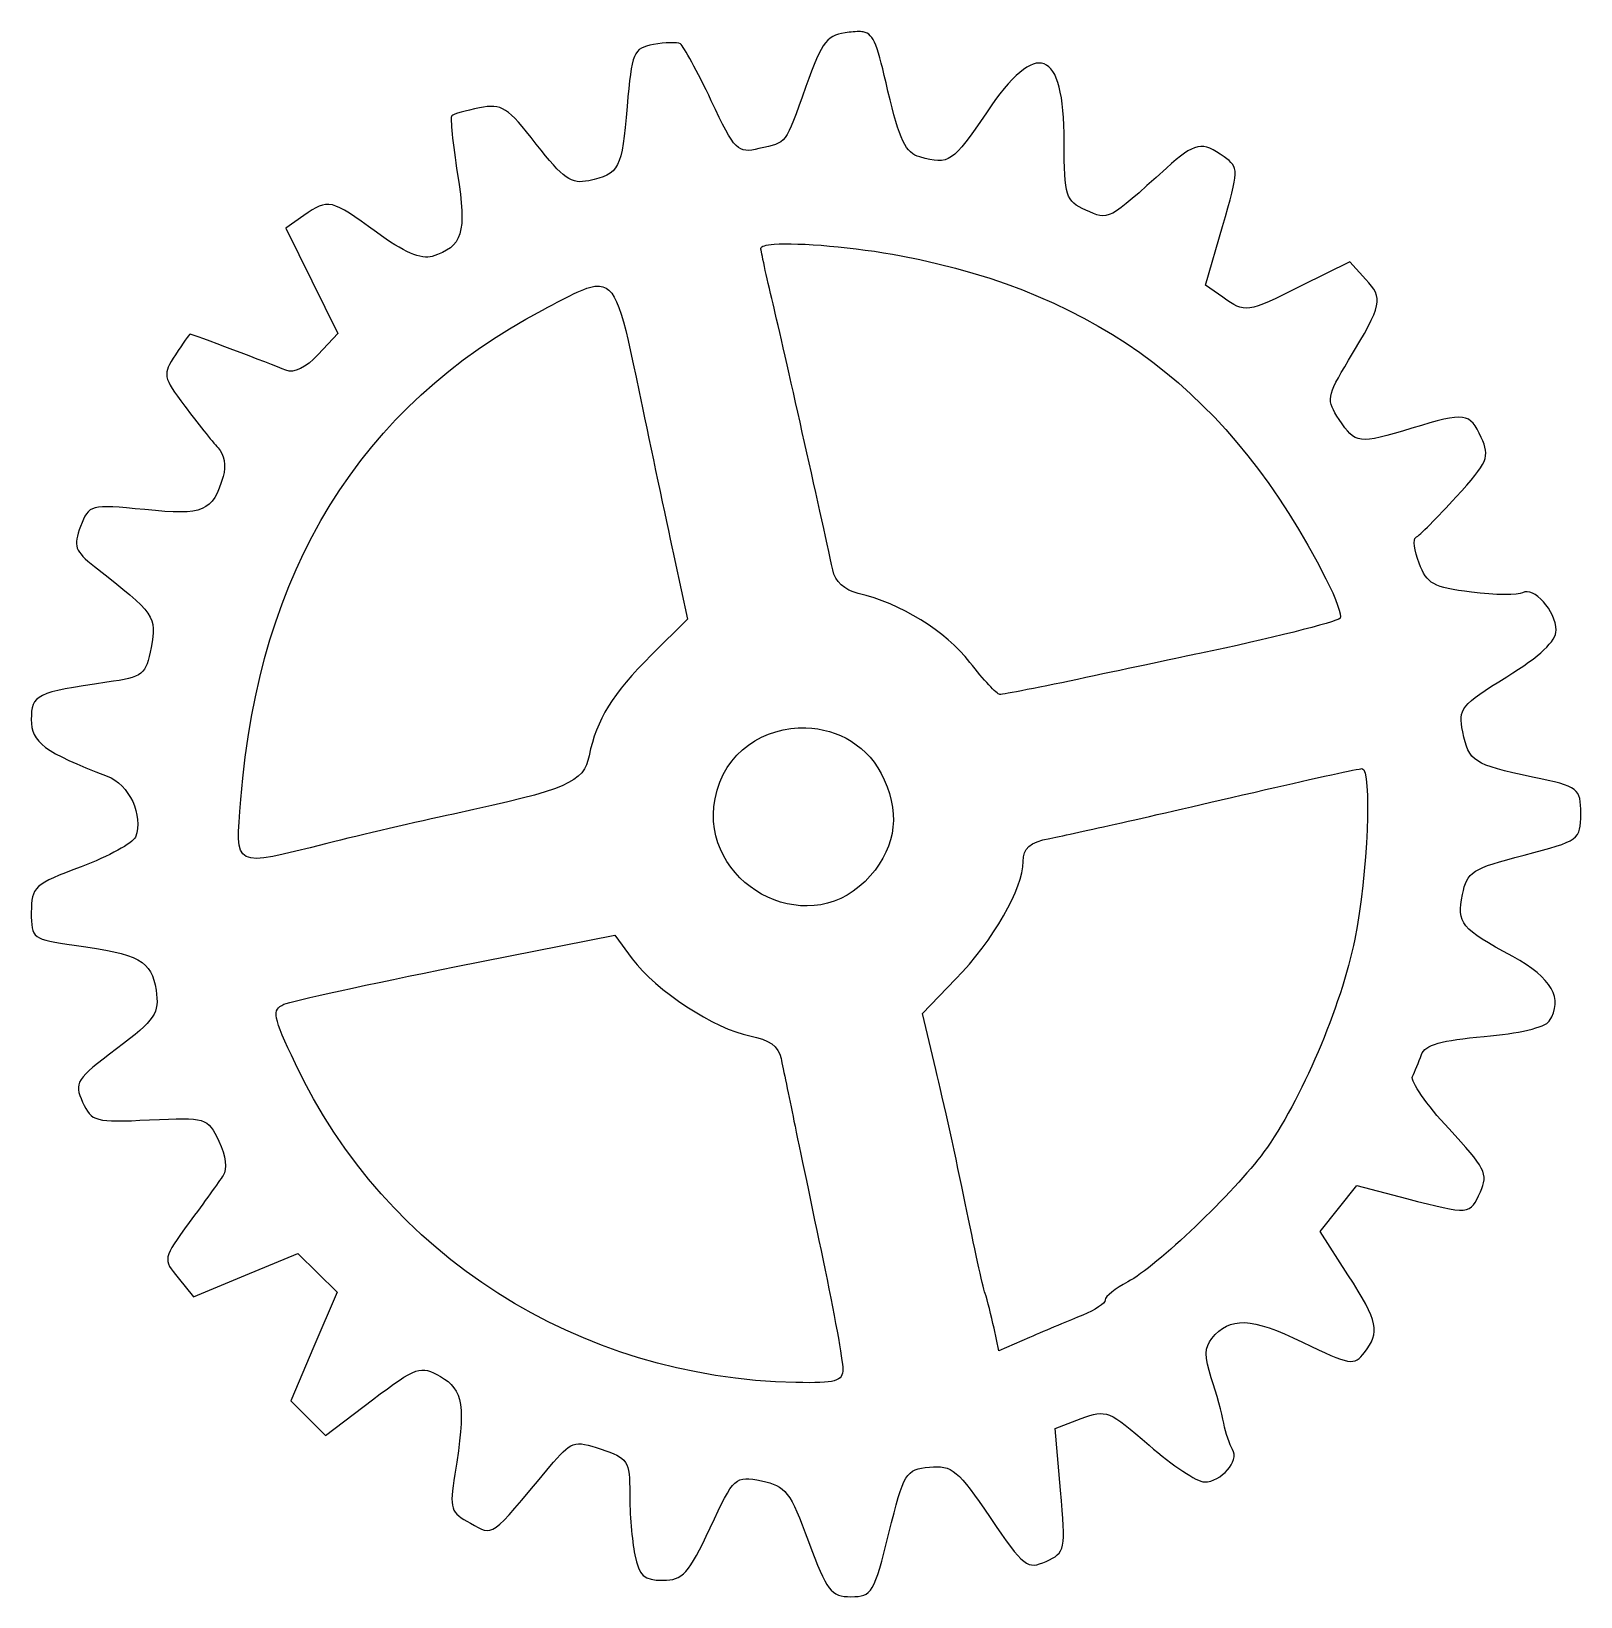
# Model space of a CAD drawing. Extents: x 105.5 to 121.5, y 195.6 to 211.8.
import ezdxf

# ---------------------------------------------------------------- set-up
doc = ezdxf.new("R2010")
doc.units = 0
doc.layers.add('Layer_1', color=7, linetype='CONTINUOUS')

msp = doc.modelspace()

# ---------------------------------------------------------------- linework, layer by layer
at = {"layer": 'Layer_1', "color": 7}
for points in [[(114.093295, 211.771093), (114.093295, 211.771093)], [(108.315455, 209.876016), (108.129697, 209.745928), (108.398138, 209.200777), (108.667132, 208.656175), (108.463182, 208.439547)], [(117.805177, 209.031003), (117.626034, 209.156129), (117.802423, 209.760813)], [(113.172215, 209.578909), (113.172215, 209.578909)], [(119.283536, 209.215108), (119.11707, 209.397562), (118.620977, 209.151718)], [(111.366983, 209.146757), (111.366983, 209.146757)], [(112.146402, 206.311857), (112.276489, 205.707726), (111.905519, 205.33841)], [(113.500738, 204.5849), (113.500738, 204.5849)], [(119.243297, 204.164324), (119.243297, 204.164324)], [(109.888624, 202.119313), (111.525733, 202.445082), (111.525733, 202.445082)], [(111.525733, 202.445082), (111.707634, 202.198688)], [(114.842397, 201.057675), (114.70349, 201.634244), (115.046895, 201.989228)], [(119.098881, 198.936597), (118.812248, 199.384735), (119.000764, 199.621206), (119.18928, 199.857677), (119.701908, 199.724835)], [(107.015689, 198.904627), (107.174992, 198.707842), (107.713529, 198.931636), (108.252065, 199.15543), (108.454912, 198.956993), (108.65776, 198.759105), (108.419084, 198.197418), (108.180409, 197.636281), (108.359552, 197.457135), (108.538145, 197.278542), (109.023215, 197.644547)], [(115.810329, 198.28947), (115.494483, 198.152217), (115.44322, 198.385381)], [(116.131137, 196.71134), (116.075466, 197.350751), (116.344457, 197.452173)]]:
    msp.add_lwpolyline(points, dxfattribs=at)
for points in [[(113.946119, 211.767785), (113.719071, 211.744711), (113.673376, 211.686929), (113.500188, 211.207202)], [(114.093295, 211.771093), (114.05539, 211.778078), (114.008479, 211.774121), (113.946119, 211.767785)], [(114.347955, 211.160898), (114.237812, 211.628596), (114.207008, 211.750141), (114.093295, 211.771093)], [(111.924812, 211.641559), (111.717918, 211.602008), (111.701174, 211.562282), (111.654167, 211.001597)], [(112.20428, 211.647621), (112.172016, 211.667574), (112.046204, 211.664757), (111.924812, 211.641559)], [(112.522881, 211.061129), (112.379935, 211.363677), (112.236546, 211.627668), (112.20428, 211.647621)], [(116.168068, 210.637796), (116.168068, 211.607201), (115.884889, 211.712933), (115.363845, 210.937657)], [(113.500188, 211.207202), (113.277447, 210.590233), (113.313972, 210.638374), (113.015118, 210.566687)], [(114.676479, 210.480147), (114.533274, 210.51858), (114.466796, 210.65625), (114.347955, 211.160898)], [(110.129506, 210.987266), (109.988466, 210.959058), (109.859199, 210.922011), (109.842323, 210.905134)], [(110.715998, 210.613542), (110.417991, 210.997282), (110.361047, 211.033573), (110.129506, 210.987266)], [(111.654167, 211.001597), (111.599816, 210.353296), (111.574747, 210.305702), (111.257292, 210.235409)], [(113.015118, 210.566687), (112.796376, 210.514216), (112.767672, 210.543031), (112.522881, 211.061129)], [(109.842323, 210.905134), (109.825446, 210.888257), (109.85233, 210.617775), (109.902405, 210.304311)], [(115.363845, 210.937657), (115.015936, 210.419994), (114.982885, 210.39791), (114.676479, 210.480147)], [(116.390759, 209.931687), (116.180616, 210.027439), (116.168068, 210.067236), (116.168068, 210.637796)], [(117.819509, 210.482353), (117.595907, 210.645856), (117.51601, 210.629981), (117.223647, 210.365494)], [(111.257292, 210.235409), (111.079308, 210.196), (110.993527, 210.256166), (110.715998, 210.613542)], [(117.802423, 209.760813), (117.974813, 210.351772), (117.975377, 210.368381), (117.819509, 210.482353)], [(117.223647, 210.365494), (116.615224, 209.815087), (116.629925, 209.822715), (116.390759, 209.931687)], [(109.902405, 210.304311), (109.999676, 209.695436), (109.95616, 209.553018), (109.640026, 209.452683)], [(109.064558, 209.703485), (108.595747, 210.047627), (108.569419, 210.053901), (108.315455, 209.876016)], [(109.640026, 209.452683), (109.530128, 209.417803), (109.342188, 209.499687), (109.064558, 209.703485)], [(113.035512, 209.536466), (113.035512, 209.558553), (113.086382, 209.572446), (113.172215, 209.578909)], [(113.160638, 208.965409), (113.091917, 209.254379), (113.035512, 209.511122), (113.035512, 209.536466)], [(113.172215, 209.578909), (113.429706, 209.598306), (114.004649, 209.55115), (114.484658, 209.459298)], [(114.484658, 209.459298), (116.540328, 209.065937), (117.898469, 208.033441), (118.87123, 206.124444)], [(119.105494, 208.381119), (119.456951, 208.967751), (119.46651, 209.014854), (119.283536, 209.215108)], [(110.781042, 208.899812), (111.071801, 209.052762), (111.246288, 209.155553), (111.366983, 209.146757)], [(111.366983, 209.146757), (111.568143, 209.132101), (111.620052, 208.807551), (111.812366, 207.889437)], [(118.620977, 209.151718), (118.046133, 208.86651), (118.041101, 208.865756), (117.805177, 209.031003)], [(107.66392, 203.846824), (107.849444, 206.206074), (108.901222, 207.91097), (110.781042, 208.899812)], [(113.776895, 206.216497), (113.654524, 206.789871), (113.268591, 208.511477), (113.160638, 208.965409)], [(107.140815, 208.651214), (107.133873, 208.651217), (107.065558, 208.555227), (106.988681, 208.437896)], [(108.129146, 208.278043), (107.971232, 208.344441), (107.15868, 208.651214), (107.140815, 208.651214)], [(106.988681, 208.437896), (106.854529, 208.233158), (106.858215, 208.21185), (107.084591, 207.90873)], [(108.463182, 208.439547), (108.335772, 208.303934), (108.211233, 208.24353), (108.129146, 208.278043)], [(119.009033, 207.767618), (118.872516, 207.975969), (118.87653, 207.99895), (119.105494, 208.381119)], [(107.084591, 207.90873), (107.214323, 207.735019), (107.369314, 207.541344), (107.429102, 207.478231)], [(111.812366, 207.889437), (111.924538, 207.35392), (112.074853, 206.644061), (112.146402, 206.311857)], [(119.758686, 207.678871), (119.207266, 207.511592), (119.174158, 207.515605), (119.009033, 207.767618)], [(120.474715, 207.584064), (120.357643, 207.841007), (120.312948, 207.847013), (119.758686, 207.678871)], [(120.216744, 206.970008), (120.546608, 207.331176), (120.567171, 207.381146), (120.474715, 207.584064)], [(107.429102, 207.478231), (107.491948, 207.411897), (107.514692, 207.287183), (107.482569, 207.182227)], [(107.482569, 207.182227), (107.369906, 206.814077), (107.284972, 206.77806), (106.673938, 206.838269)], [(119.800026, 206.551636), (119.831835, 206.565527), (120.019318, 206.753848), (120.216744, 206.970008)], [(106.673938, 206.838269), (106.10224, 206.894603), (106.096014, 206.893046), (106.009172, 206.664635)], [(106.009172, 206.664635), (105.931953, 206.461531), (105.949075, 206.411806), (106.153591, 206.251224)], [(119.83365, 206.284298), (119.783389, 206.417456), (119.768219, 206.53775), (119.800026, 206.551636)], [(120.37329, 205.986641), (119.980256, 206.035748), (119.913719, 206.072171), (119.83365, 206.284298)], [(106.153591, 206.251224), (106.781386, 205.758284), (106.797723, 205.735136), (106.737878, 205.416132)], [(114.040378, 205.97341), (113.900399, 206.005694), (113.802549, 206.096236), (113.776895, 206.216497)], [(118.87123, 206.124444), (118.974376, 205.922023), (119.040741, 205.738333), (119.018953, 205.716546)], [(115.194622, 205.261242), (114.944068, 205.58402), (114.475195, 205.873123), (114.040378, 205.97341)], [(120.901353, 205.979475), (120.857732, 205.952515), (120.620005, 205.955817), (120.37329, 205.986641)], [(121.248068, 205.593624), (121.248068, 205.790513), (121.015207, 206.049842), (120.901353, 205.979475)], [(119.018953, 205.716546), (118.980602, 205.678195), (118.259922, 205.497812), (117.565399, 205.352742)], [(120.739848, 205.112966), (121.083507, 205.32501), (121.248068, 205.480828), (121.248068, 205.593624)], [(106.737878, 205.416132), (106.684538, 205.131804), (106.658077, 205.110513), (106.281471, 205.056188)], [(111.905519, 205.33841), (111.498987, 204.933125), (111.339353, 204.675024), (111.261703, 204.297716)], [(117.565399, 205.352742), (117.379132, 205.313837), (116.851012, 205.202055), (116.391862, 205.104146)], [(115.502752, 204.929961), (115.472952, 204.932118), (115.334322, 205.081275), (115.194622, 205.261242)], [(106.281471, 205.056188), (105.548057, 204.950397), (105.500399, 204.927091), (105.500399, 204.672544)], [(116.391862, 205.104146), (115.932709, 205.006238), (115.532549, 204.927704), (115.502752, 204.929961)], [(120.284545, 204.545214), (120.234261, 204.783451), (120.262777, 204.818602), (120.739848, 205.112966)], [(105.500399, 204.672544), (105.500399, 204.434647), (105.63505, 204.333891), (106.282575, 204.087703)], [(112.561466, 203.853436), (112.65285, 204.340546), (113.080032, 204.597253), (113.500738, 204.5849)], [(113.500738, 204.5849), (113.827952, 204.575293), (114.151272, 204.402793), (114.30937, 204.049671)], [(121.005535, 204.07723), (120.387768, 204.208331), (120.350568, 204.232398), (120.284545, 204.545214)], [(111.261703, 204.297716), (111.204426, 204.019428), (111.041307, 203.949197), (109.860512, 203.695239)], [(106.282575, 204.087703), (106.51284, 204.000155), (106.660942, 203.680922), (106.57527, 203.457665)], [(114.30937, 204.049671), (114.483475, 203.660797), (114.416267, 203.304937), (114.110934, 202.999604)], [(118.248354, 203.947145), (118.763858, 204.066514), (119.211643, 204.164324), (119.243297, 204.164324)], [(119.243297, 204.164324), (119.348775, 204.164324), (119.302697, 203.065009), (119.169437, 202.403742)], [(121.502178, 203.697443), (121.502178, 203.963661), (121.487449, 203.974961), (121.005535, 204.07723)], [(108.55358, 203.390967), (107.574351, 203.144849), (107.607402, 203.128133), (107.66392, 203.846824)], [(114.110934, 202.999604), (113.492094, 202.380761), (112.398288, 202.983616), (112.561466, 203.853436)], [(116.019792, 203.443884), (116.338423, 203.508106), (116.933743, 203.642746), (118.248354, 203.947145)], [(109.860512, 203.695239), (109.487978, 203.615116), (108.899957, 203.478024), (108.55358, 203.390967)], [(120.917341, 203.271353), (121.489278, 203.419697), (121.502178, 203.42918), (121.502178, 203.697443)], [(106.57527, 203.457665), (106.551214, 203.394977), (106.299435, 203.257267), (106.015784, 203.151188)], [(115.744735, 203.203555), (115.744735, 203.344482), (115.810211, 203.401643), (116.019792, 203.443884)], [(115.046895, 201.989228), (115.435688, 202.391209), (115.744735, 202.929172), (115.744735, 203.203555)], [(120.281237, 202.864007), (120.328148, 203.098568), (120.380458, 203.132104), (120.917341, 203.271353)], [(106.015784, 203.151188), (105.528432, 202.968929), (105.500399, 202.942668), (105.500399, 202.6799)], [(120.801584, 202.222942), (120.263435, 202.513143), (120.221465, 202.565151), (120.281237, 202.864007)], [(105.500399, 202.6799), (105.500399, 202.408622), (105.511027, 202.400771), (105.944678, 202.341453)], [(119.169437, 202.403742), (119.028972, 201.706727), (118.609367, 200.724097), (118.230715, 200.205494)], [(105.944678, 202.341453), (106.617169, 202.249471), (106.744166, 202.179463), (106.788591, 201.87678)], [(108.109853, 201.730157), (108.187922, 201.765113), (108.988363, 201.94017), (109.888624, 202.119313)], [(111.707634, 202.198688), (111.946766, 201.875242), (112.563735, 201.471489), (112.921409, 201.404388)], [(121.178063, 201.557076), (121.327647, 201.78698), (121.203359, 202.006283), (120.801584, 202.222942)], [(106.788591, 201.87678), (106.82406, 201.635113), (106.784665, 201.576552), (106.380689, 201.271546)], [(108.227261, 201.116103), (107.994633, 201.609747), (107.982535, 201.673148), (108.109853, 201.730157)], [(120.506685, 201.397222), (120.85368, 201.426314), (121.136802, 201.49366), (121.178063, 201.557076)], [(106.380689, 201.271546), (105.962018, 200.955448), (105.939336, 200.920126), (106.030118, 200.720882)], [(112.921409, 201.404388), (113.120528, 201.367033), (113.217568, 201.296551), (113.243871, 201.170121)], [(119.857904, 201.21036), (119.894263, 201.311201), (120.063514, 201.360068), (120.506685, 201.397222)], [(113.395455, 197.824244), (111.152737, 197.869842), (109.158603, 199.139786), (108.227261, 201.116103)], [(113.243871, 201.170121), (113.264572, 201.070609), (113.324756, 200.779664), (113.377266, 200.523547)], [(119.764748, 200.984362), (119.788838, 201.033438), (119.830839, 201.135309), (119.857904, 201.21036)], [(115.145563, 199.67688), (115.055117, 200.119264), (114.918665, 200.740573), (114.842397, 201.057675)], [(120.140126, 200.446376), (119.909649, 200.69316), (119.740646, 200.935287), (119.764748, 200.984362)], [(106.030118, 200.720882), (106.122402, 200.518331), (106.156145, 200.509258), (106.722443, 200.536775)], [(106.722443, 200.536775), (107.308071, 200.565234), (107.319236, 200.56187), (107.436268, 200.318493)], [(113.377266, 200.523547), (113.429779, 200.26743), (113.565057, 199.620458), (113.677677, 199.085977)], [(107.436268, 200.318493), (107.50979, 200.16559), (107.526777, 200.028936), (107.480365, 199.960756)], [(120.466996, 199.794841), (120.549913, 199.976826), (120.515967, 200.043941), (120.140126, 200.446376)], [(118.230715, 200.205494), (117.927233, 199.789842), (117.119301, 199.018989), (116.824565, 198.863838)], [(107.480365, 199.960756), (107.439073, 199.900093), (107.281808, 199.681811), (107.130895, 199.475687)], [(115.351168, 198.745327), (115.328536, 198.815177), (115.23601, 199.234497), (115.145563, 199.67688)], [(119.701908, 199.724835), (120.358002, 199.554825), (120.357559, 199.55465), (120.466996, 199.794841)], [(107.130895, 199.475687), (106.858669, 199.103859), (106.857789, 199.099629), (107.015689, 198.904627)], [(113.677677, 199.085977), (113.790298, 198.551497), (113.882178, 198.046782), (113.882178, 197.964254)], [(116.824565, 198.863838), (116.696507, 198.796426), (116.591402, 198.712135), (116.591402, 198.676975)], [(119.268655, 198.132924), (119.433825, 198.350444), (119.413971, 198.444032), (119.098881, 198.936597)], [(115.44322, 198.385381), (115.415102, 198.51367), (115.373802, 198.675477), (115.351168, 198.745327)], [(116.591402, 198.676975), (116.591402, 198.641813), (116.486847, 198.57115), (116.358789, 198.519879)], [(116.358789, 198.519879), (116.23073, 198.468611), (115.984009, 198.365055), (115.810329, 198.28947)], [(117.692178, 198.279547), (117.881217, 198.507326), (118.097613, 198.499057), (118.628143, 198.242065)], [(117.687217, 197.872202), (117.615871, 198.088359), (117.616949, 198.1889), (117.692178, 198.279547)], [(118.628143, 198.242065), (119.122647, 198.002524), (119.16421, 197.995375), (119.268655, 198.132924)], [(109.023215, 197.644547), (109.484956, 197.993165), (109.518506, 198.004457), (109.726566, 197.886533)], [(109.726566, 197.886533), (109.963788, 197.752074), (109.988725, 197.582455), (109.874843, 196.877258)], [(113.882178, 197.964254), (113.882178, 197.836884), (113.808713, 197.815834), (113.395455, 197.824244)], [(117.816754, 197.403117), (117.797473, 197.503247), (117.739352, 197.714236), (117.687217, 197.872202)], [(116.344457, 197.452173), (116.601373, 197.549148), (116.633357, 197.53664), (117.045605, 197.176016)], [(117.906602, 197.133019), (117.87667, 197.181452), (117.83603, 197.302988), (117.816754, 197.403117)], [(110.855455, 196.95608), (111.07735, 197.221561), (111.102309, 197.23005), (111.384622, 197.13688)], [(111.384622, 197.13688), (111.662086, 197.045305), (111.680625, 197.015705), (111.680625, 196.674961)], [(117.045605, 197.176016), (117.283165, 196.968202), (117.540072, 196.797881), (117.616661, 196.797881)], [(117.616661, 196.797881), (117.791038, 196.797883), (117.979269, 197.015446), (117.906602, 197.133019)], [(110.03635, 196.371242), (110.281449, 196.240068), (110.221895, 196.198071), (110.855455, 196.95608)], [(114.357878, 196.268714), (114.512669, 196.895896), (114.531174, 196.92641), (114.7768, 196.950568)], [(114.7768, 196.950568), (115.00818, 196.973327), (115.070752, 196.921214), (115.404084, 196.429671)], [(109.874843, 196.877258), (109.816694, 196.517171), (109.828003, 196.482746), (110.03635, 196.371242)], [(112.510756, 196.323284), (112.760331, 196.856619), (112.768259, 196.864254), (113.041577, 196.808354)], [(113.041577, 196.808354), (113.292331, 196.757068), (113.33927, 196.696715), (113.527747, 196.182173)], [(111.680625, 196.674961), (111.680625, 196.474841), (111.704439, 196.192096), (111.733542, 196.046577)], [(115.980656, 195.977675), (116.180706, 196.068819), (116.185213, 196.091416), (116.131137, 196.71134)], [(115.404084, 196.429671), (115.751932, 195.916715), (115.786789, 195.889345), (115.980656, 195.977675)], [(112.022379, 195.781993), (112.228892, 195.781993), (112.288529, 195.848395), (112.510756, 196.323284)], [(113.965965, 195.61277), (114.18233, 195.61277), (114.205458, 195.651144), (114.357878, 196.268714)], [(113.527747, 196.182173), (113.715168, 195.670507), (113.759361, 195.61277), (113.965965, 195.61277)], [(111.733542, 196.046577), (111.777585, 195.826362), (111.826424, 195.781993), (112.022379, 195.781993)]]:
    msp.add_open_spline(points, degree=3, dxfattribs=at)

doc.saveas('drawing.dxf')
